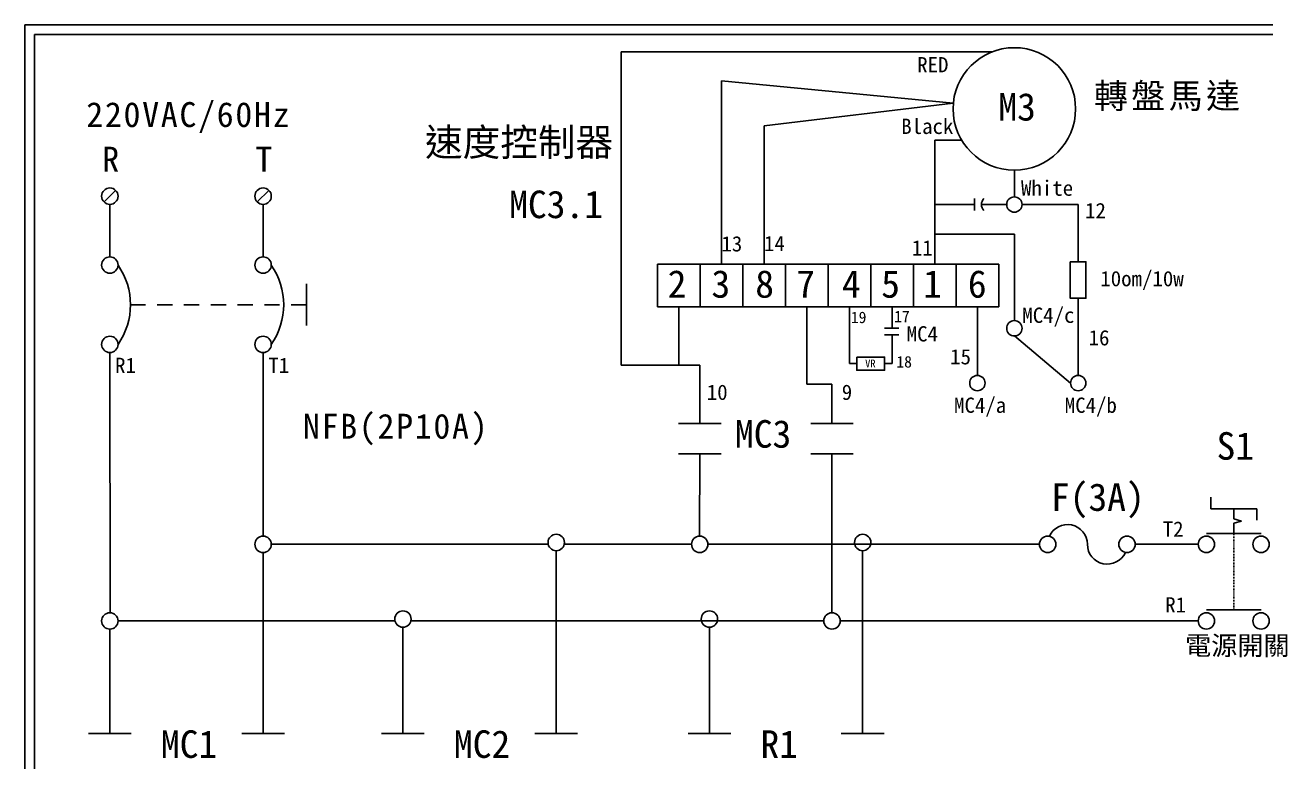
# Model space of a CAD drawing. Extents: x 10 to 297, y 3 to 207.
# Drawn here: x 10 to 171.9, y 110.8 to 207 of the extents above; entities that cross this region are included whole.
import ezdxf

# ---------------------------------------------------------------- set-up
doc = ezdxf.new("R2010")
doc.units = 0
doc.linetypes.add('DASHED', pattern=[0.2, 0.1, -0.1])
doc.linetypes.add('HIDDEN9', pattern=[3.5, 2, -1.5])
doc.layers.get('0').update_dxf_attribs({"linetype": 'CONTINUOUS'})
for name, color, linetype in [('7', 7, 'CONTINUOUS'), ('圖框層', 7, 'CONTINUOUS'), ('標尺寸層', 3, 'CONTINUOUS')]:
    doc.layers.add(name, color=color, linetype=linetype)
doc.styles.add('CNS', font='romanc.shx', dxfattribs={"bigfont": 'chineset.shx'})
doc.styles.add('STSL', font='KAIU.TTF')
doc.styles.add('標楷體', font='KAIU.TTF')

# ---------------------------------------------------------------- blocks, each defined once
blk = doc.blocks.new('FUSE')
at = {"color": 7}
for p, q in [((0, 0), (2.14, 0)), ((14.64, 0), (16.78, 0))]:
    blk.add_line(p, q, dxfattribs=at)
for centre in [(3.21, 0), (13.56, 0)]:
    blk.add_circle(centre, 1.07)
for centre, start, end in [((5.8, 0), 0, 156.116), ((10.98, 0), 180, 336.116)]:
    blk.add_arc(centre, 2.59, start, end, dxfattribs=at)

msp = doc.modelspace()

# ---------------------------------------------------------------- linework, layer by layer
for p, q in [((21.85, 185.35), (20.34, 183.83)), ((41.85, 185.35), (40.34, 183.83)), ((21.1, 164.1), (21.12, 130.19)), ((41.1, 164.1), (41.12, 140.19)), ((164.77, 143.77), (164.77, 145.27)), ((167.77, 143.77), (164.77, 143.77)), ((167.77, 143.77), (170.77, 143.77)), ((170.77, 143.77), (170.77, 142.27)), ((168.77, 142.16), (167.77, 142.43)), ((168.77, 142.16), (167.77, 141.89)), ((41.09, 138.05), (41.11, 114.4)), ((78.31, 139.12), (42.17, 139.12)), ((97.01, 139.12), (80.39, 139.12)), ((84.22, 139.12), (83.59, 139.12)), ((101.67, 139.12), (99.15, 139.12)), ((142.43, 139.12), (101.67, 139.12)), ((124.22, 139.12), (123.59, 139.12)), ((154.92, 139.12), (155.99, 139.12)), ((157.06, 139.12), (163.13, 139.12)), ((21.1, 128.05), (21.11, 114.4)), ((58.31, 129.12), (22.17, 129.12)), ((114.27, 129.12), (60.39, 129.12)), ((114.27, 129.12), (103.62, 129.12)), ((163.13, 129.12), (116.41, 129.12)), ((163.13, 129.12), (116.41, 129.12))]:
    msp.add_line(p, q)
at = {"color": 7, "linetype": 'HIDDEN9'}
msp.add_line((46.76, 170.41), (23.79, 170.41), dxfattribs=at)
for centre, radius in [((139.14, 195.98), 8), ((21.1, 184.59), 1.07), ((41.1, 184.59), 1.07), ((21.1, 175.59), 1.07), ((41.1, 175.59), 1.07), ((21.1, 165.23), 1.07), ((41.1, 165.23), 1.07), ((41.1, 139.12), 1.07), ((79.35, 139.36), 1.07), ((98.08, 139.12), 1.07), ((119.35, 139.36), 1.07), ((21.1, 129.12), 1.07), ((59.35, 129.36), 1.07), ((99.35, 129.36), 1.07), ((115.34, 129.12), 1.07)]:
    msp.add_circle(centre, radius)
at = {"color": 7}
for centre in [(14.74, 170.41), (34.74, 170.41)]:
    msp.add_arc(centre, 9.05, 325.1286, 34.8714, dxfattribs=at)
at = {"layer": '7'}
for p, q in [((167.77, 142.43), (167.77, 143.77)), ((167.77, 140.55), (167.77, 141.89)), ((164.2, 140.55), (171.34, 140.55)), ((164.2, 130.55), (171.34, 130.55))]:
    msp.add_line(p, q, dxfattribs=at)
at = {"layer": '7', "linetype": 'DASHED'}
msp.add_line((167.77, 130.55), (167.77, 140.55), dxfattribs=at)
at = {"layer": '7'}
for centre in [(164.2, 139.12), (171.34, 139.12), (164.2, 129.12), (171.34, 129.12)]:
    msp.add_circle(centre, 1.07, dxfattribs=at)
at = {"layer": '圖框層', "color": 0}
for p, q in [((297, 206.97), (10, 206.97)), ((295.75, 205.72), (11.25, 205.72))]:
    msp.add_line(p, q, dxfattribs=at)
at = {"layer": '圖框層', "color": 7}
for p, q in [((10, 3), (10, 206.97)), ((11.25, 4.25), (11.25, 205.72))]:
    msp.add_line(p, q, dxfattribs=at)
at = {"layer": '標尺寸層', "color": 7}
for p, q in [((87.82, 162.52), (87.82, 203.42)), ((87.82, 203.42), (136.2, 203.42)), ((100.91, 175.69), (100.91, 199.63)), ((100.91, 199.63), (131.17, 196.74)), ((106.47, 193.76), (131.17, 196.74)), ((106.47, 175.69), (106.47, 193.76)), ((132.24, 191.9), (128.75, 191.9)), ((128.75, 175.69), (128.75, 191.9)), ((139.14, 187.98), (139.14, 184.49)), ((21.1, 183.52), (21.1, 176.66)), ((41.1, 183.52), (41.1, 176.66)), ((133.96, 183.49), (128.75, 183.49)), ((133.96, 184.28), (133.96, 182.71)), ((134.85, 183.49), (138.14, 183.49)), ((140.14, 183.49), (147.47, 183.49)), ((147.47, 176.02), (147.47, 183.49)), ((128.77, 179.61), (139.14, 179.61)), ((139.14, 179.61), (139.14, 168.33)), ((92.56, 170.12), (92.56, 175.69)), ((92.56, 175.69), (98.12, 175.69)), ((98.12, 170.12), (98.12, 175.69)), ((98.12, 170.12), (98.12, 175.69)), ((98.12, 175.69), (103.69, 175.69)), ((103.69, 170.12), (103.69, 175.69)), ((103.69, 170.12), (103.69, 175.69)), ((103.69, 175.69), (109.26, 175.69)), ((109.26, 170.12), (109.26, 175.69)), ((109.26, 170.12), (109.26, 175.69)), ((109.26, 175.69), (114.83, 175.69)), ((114.83, 170.12), (114.83, 175.69)), ((114.83, 170.12), (114.83, 175.69)), ((114.83, 175.69), (120.39, 175.69)), ((120.39, 170.12), (120.39, 175.69)), ((120.39, 170.12), (120.39, 175.69)), ((120.39, 175.69), (125.96, 175.69)), ((125.96, 170.12), (125.96, 175.69)), ((125.96, 170.12), (125.96, 175.69)), ((125.96, 175.69), (131.53, 175.69)), ((131.53, 170.12), (131.53, 175.69)), ((131.53, 170.12), (131.53, 175.69)), ((131.53, 175.69), (137.1, 175.69)), ((137.1, 170.12), (137.1, 175.69)), ((46.76, 173.14), (46.76, 167.68)), ((92.56, 170.12), (98.12, 170.12)), ((95.34, 162.52), (95.34, 170.12)), ((98.12, 170.12), (103.69, 170.12)), ((103.69, 170.12), (109.26, 170.12)), ((109.26, 170.12), (114.83, 170.12)), ((112.04, 170.12), (112.04, 160.04)), ((114.83, 170.12), (120.39, 170.12)), ((117.61, 170.12), (117.61, 162.72)), ((120.39, 170.12), (125.96, 170.12)), ((123.18, 170.12), (123.18, 167.33)), ((125.96, 170.12), (131.53, 170.12)), ((131.53, 170.12), (137.1, 170.12)), ((134.31, 170.12), (134.31, 161.18)), ((147.47, 171.25), (147.47, 161.18)), ((122.19, 167.33), (124.08, 167.33)), ((122.19, 166.5), (124.08, 166.5)), ((123.18, 166.5), (123.18, 162.72)), ((139.14, 166.33), (146.47, 160.18)), ((21.1, 164.16), (21.1, 164.1)), ((41.1, 164.16), (41.1, 164.1)), ((95.34, 162.52), (87.82, 162.52)), ((95.34, 162.52), (98.11, 162.52)), ((98.11, 162.52), (98.11, 154.91)), ((117.61, 162.72), (118.57, 162.72)), ((123.18, 162.72), (122.2, 162.72)), ((115.34, 160.04), (112.04, 160.04)), ((115.34, 154.91), (115.34, 160.04)), ((95.32, 154.91), (100.89, 154.91)), ((112.56, 154.91), (118.12, 154.91)), ((95.32, 150.94), (100.89, 150.94)), ((98.1, 150.94), (98.03, 140.19)), ((112.56, 150.94), (118.12, 150.94)), ((115.34, 150.94), (115.34, 130.19)), ((79.34, 114.4), (79.34, 138.29)), ((119.34, 114.4), (119.34, 138.29)), ((59.34, 114.4), (59.34, 128.29)), ((99.34, 114.4), (99.34, 128.29)), ((18.32, 114.4), (23.89, 114.4)), ((38.32, 114.4), (43.89, 114.4)), ((56.56, 114.4), (62.13, 114.4)), ((76.56, 114.4), (82.13, 114.4)), ((96.56, 114.4), (102.13, 114.4)), ((116.56, 114.4), (122.13, 114.4))]:
    msp.add_line(p, q, dxfattribs=at)
for points in [[(146.44, 176.02), (148.49, 176.02), (148.49, 171.25), (146.44, 171.25)], [(118.57, 163.58), (122.2, 163.58), (122.2, 161.85), (118.57, 161.85)]]:
    msp.add_lwpolyline(points, close=True, dxfattribs=at)
for centre in [(139.14, 183.49), (139.14, 167.33), (134.31, 160.18), (147.47, 160.18)]:
    msp.add_circle(centre, 1, dxfattribs=at)
msp.add_arc((136.04, 183.49), 1.19, 138.7324, 221.2676, dxfattribs=at)

# ---------------------------------------------------------------- block references
at = {"color": 7}
msp.add_blockref('FUSE', (140.28, 139.12), dxfattribs=at)

# ---------------------------------------------------------------- texts
at = {"color": 0, "char_height": 3.25, "style": '標楷體'}
for s, insert, width, attachment_point in [('{\\T1.1;轉盤馬達}', (159.28, 199.31), 24.1454, 2), ('\\pt6.5;{\\T1.1;220VAC/60Hz}', (18.02, 196.87), 35.213, 1), ('\\pt6.5;{\\T1.1;R}', (20.1, 191.05), 2, 1), ('\\pt6.5;{\\T1.1;T}', (40.1, 191.05), 2, 1)]:
    msp.add_mtext(s, dxfattribs=dict(at, insert=insert, width=width, attachment_point=attachment_point))
at = {"layer": '圖框層', "color": 0, "style": 'STSL'}
for s, height, p in [('RED', 2, (126.46, 200.75)), ('M3', 3.6, (137.05, 194.46)), ('Black', 2, (124.38, 192.71)), ('速度控制器', 3.6, (62.23, 189.83)), ('White', 2, (140.01, 184.64)), ('MC3.1', 3.6, (73.21, 181.72)), ('12', 2, (148.37, 181.71)), ('13', 2, (100.91, 177.37)), ('14', 2, (106.47, 177.41)), ('11', 2, (125.76, 176.83)), ('2', 3.6, (93.9, 171.33)), ('3', 3.6, (99.61, 171.33)), ('8', 3.6, (105.33, 171.33)), ('7', 3.6, (110.69, 171.33)), ('4', 3.6, (116.64, 171.33)), ('5', 3.6, (121.76, 171.33)), ('1', 3.6, (127.24, 171.33)), ('6', 3.6, (133.07, 171.33)), ('10om/10w', 2, (150.36, 172.82)), ('MC4/c', 2, (140.18, 168.04)), ('19', 1.5, (117.8, 168.01)), ('17', 1.5, (123.45, 168.12)), ('MC4', 2, (125.09, 165.61)), ('16', 2, (148.83, 165.1)), ('18', 1.5, (123.74, 162.21)), ('15', 2, (130.76, 162.62)), ('R1', 2, (21.78, 161.49)), ('T1', 2, (41.78, 161.49)), ('VR', 1, (119.67, 162.24)), ('10', 2, (99, 157.98)), ('9', 2, (116.62, 157.98)), ('MC4/a', 2, (131.27, 156.29)), ('MC4/b', 2, (145.72, 156.29)), ('MC3', 3.6, (102.68, 151.74)), ('S1', 3.6, (165.53, 150.17)), ('F(3A)', 3.6, (143.91, 143.49)), ('T2', 2, (158.5, 140.11)), ('R1', 2, (158.83, 130.22)), ('MC1', 3.6, (27.76, 111.23)), ('MC2', 3.6, (66, 111.23)), ('R1', 3.6, (106, 111.23))]:
    msp.add_text(s, height=height, dxfattribs=at).set_placement(p)
at = {"layer": '圖框層', "color": 0, "insert": (58.46, 156.17), "char_height": 3.25, "width": 24.6072, "attachment_point": 2, "style": '標楷體'}
msp.add_mtext('\\pt6.5;{\\T1.1;NFB(2P10A)}', dxfattribs=at)
at = {"layer": '標尺寸層', "color": 7, "insert": (161.42, 127.16), "char_height": 2.5, "width": 14.0847, "attachment_point": 1, "style": 'CNS'}
msp.add_mtext('{\\fDFKai-SB|b0|i0|c136|p65;電源開關}', dxfattribs=at)

doc.saveas('drawing.dxf')
